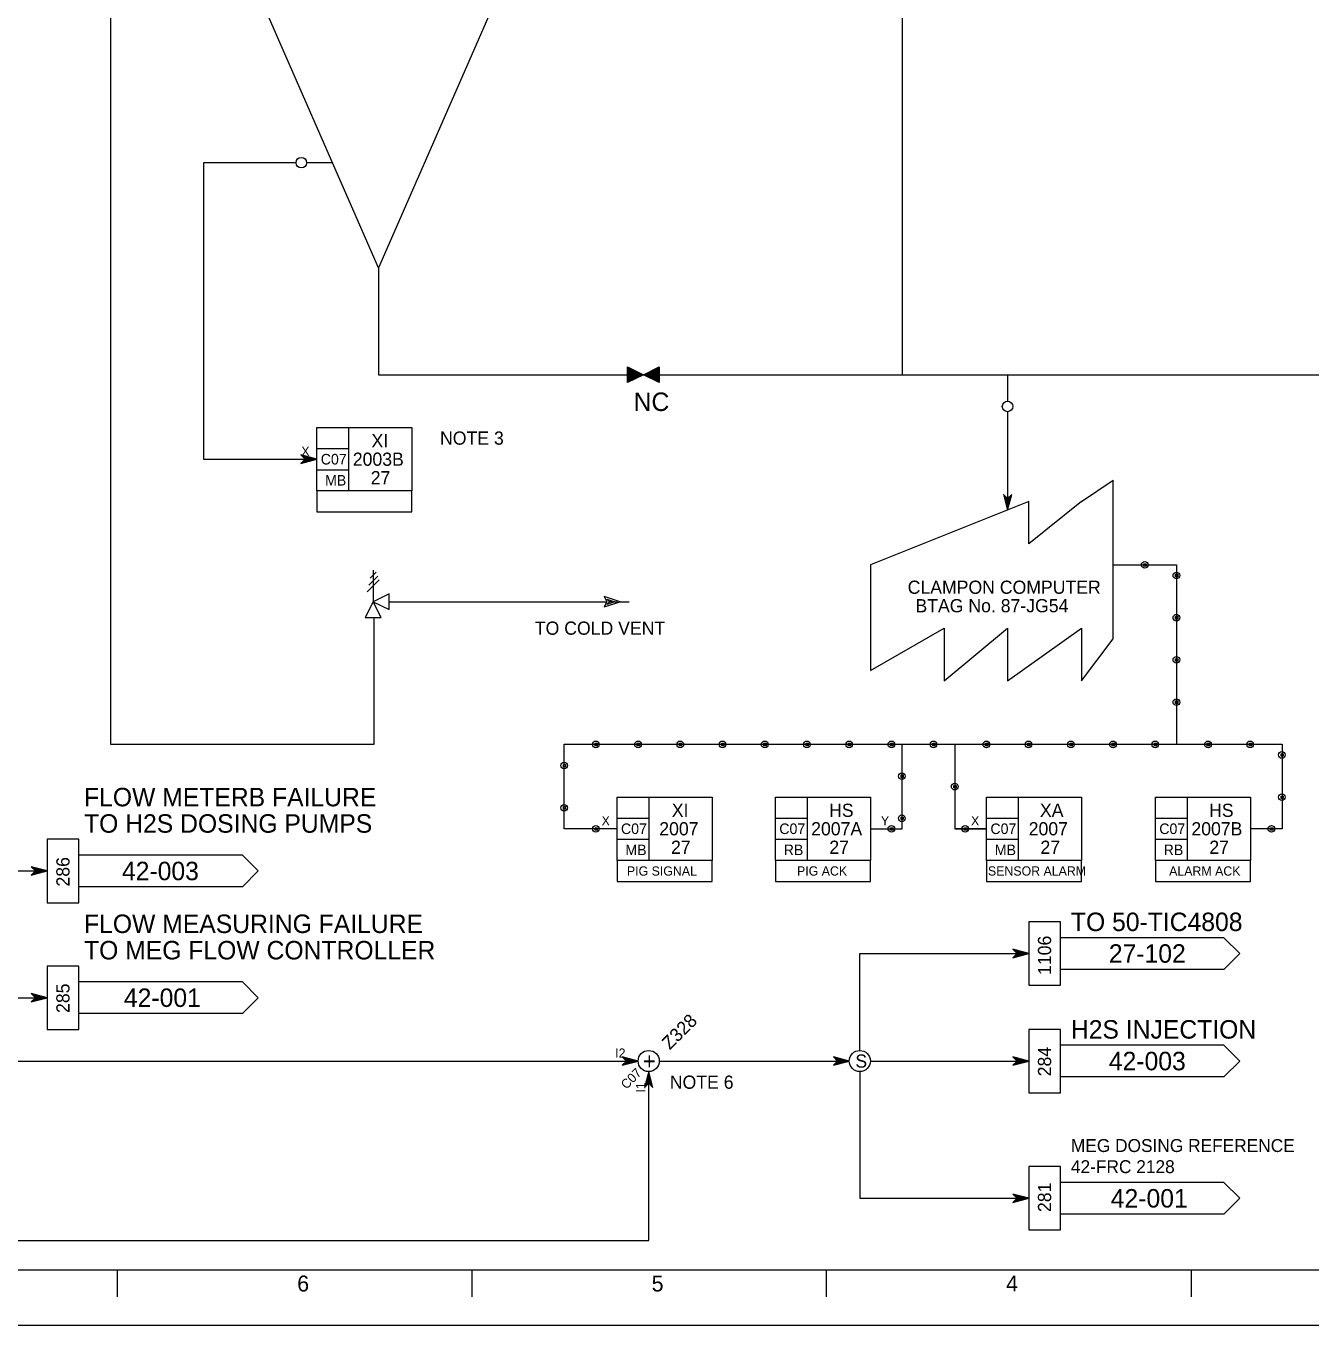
# Model space of a CAD drawing. Extents: x 0 to 841, y 0 to 594.
# Drawn here: x 402 to 645.5, y 0 to 246.1 of the extents above; entities that cross this region are included whole.
import ezdxf

# ---------------------------------------------------------------- set-up
doc = ezdxf.new("R2010")
doc.units = 0
for name, color, linetype in [('01-LIN-025-A', 7, 'Continuous'), ('09-LIN-050-B', 7, 'Continuous'), ('12-LIN-100-A', 7, 'Continuous'), ('15-LIN-025-PHAN', 7, 'Continuous'), ('16-LIN-035-WEBL', 7, 'Continuous'), ('30-PAT-025-A', 7, 'Continuous'), ('40-', 7, 'Continuous'), ('45-', 7, 'Continuous'), ('46-', 7, 'Continuous'), ('47-', 7, 'Continuous'), ('48-BOR-018', 7, 'Continuous'), ('49-LOG-UD', 7, 'Continuous'), ('50-REV-035-TRNG', 7, 'Continuous')]:
    doc.layers.add(name, color=color, linetype=linetype)

msp = doc.modelspace()

# ---------------------------------------------------------------- linework, layer by layer
at = {"layer": '01-LIN-025-A'}
for p, q in [((559.88, 96.13), (559.88, 96.13)), ((559.88, 96.13), (559.88, 96.13)), ((648.95, 10.38), (10.33, 10.38)), ((648.95, 10.38), (10.33, 10.38)), ((419.3, 10.38), (419.3, 5.35)), ((419.3, 10.38), (419.3, 5.35)), ((486.46, 10.38), (486.46, 5.35)), ((486.46, 10.38), (486.46, 5.35)), ((553.61, 10.38), (553.61, 5.35)), ((553.61, 10.38), (553.61, 5.35)), ((622.78, 10.37), (622.78, 5.35)), ((622.78, 10.37), (622.78, 5.35))]:
    msp.add_line(p, q, dxfattribs=at)
for points in [[(608, 144), (620, 144), (620, 110)], [(514, 94), (504, 94), (504, 110), (640, 110), (640, 94), (634, 94)], [(562, 94), (568, 94), (568, 110)], [(578, 110), (578, 94), (584, 94)]]:
    msp.add_lwpolyline(points, dxfattribs=at)
for points in [[(613.84, 144.2), (614.24, 144.2), (614.24, 143.73), (613.84, 143.73)], [(619.84, 142.2), (620.24, 142.2), (620.24, 141.73), (619.84, 141.73)], [(619.84, 134.2), (620.24, 134.2), (620.24, 133.73), (619.84, 133.73)], [(619.84, 126.2), (620.24, 126.2), (620.24, 125.73), (619.84, 125.73)], [(619.84, 118.2), (620.24, 118.2), (620.24, 117.73), (619.84, 117.73)], [(509.84, 110.2), (510.24, 110.2), (510.24, 109.73), (509.84, 109.73)], [(517.84, 110.2), (518.24, 110.2), (518.24, 109.73), (517.84, 109.73)], [(525.84, 110.2), (526.24, 110.2), (526.24, 109.73), (525.84, 109.73)], [(533.84, 110.2), (534.24, 110.2), (534.24, 109.73), (533.84, 109.73)], [(541.84, 110.2), (542.24, 110.2), (542.24, 109.73), (541.84, 109.73)], [(549.84, 110.2), (550.24, 110.2), (550.24, 109.73), (549.84, 109.73)], [(557.84, 110.2), (558.24, 110.2), (558.24, 109.73), (557.84, 109.73)], [(565.84, 110.2), (566.24, 110.2), (566.24, 109.73), (565.84, 109.73)], [(573.84, 110.2), (574.24, 110.2), (574.24, 109.73), (573.84, 109.73)], [(583.84, 110.2), (584.24, 110.2), (584.24, 109.73), (583.84, 109.73)], [(591.84, 110.2), (592.24, 110.2), (592.24, 109.73), (591.84, 109.73)], [(599.84, 110.2), (600.24, 110.2), (600.24, 109.73), (599.84, 109.73)], [(607.84, 110.2), (608.24, 110.2), (608.24, 109.73), (607.84, 109.73)], [(615.84, 110.2), (616.24, 110.2), (616.24, 109.73), (615.84, 109.73)], [(625.84, 110.2), (626.24, 110.2), (626.24, 109.73), (625.84, 109.73)], [(633.84, 110.2), (634.24, 110.2), (634.24, 109.73), (633.84, 109.73)], [(503.84, 106.2), (504.24, 106.2), (504.24, 105.73), (503.84, 105.73)], [(639.84, 108.2), (640.24, 108.2), (640.24, 107.73), (639.84, 107.73)], [(567.84, 104.2), (568.24, 104.2), (568.24, 103.73), (567.84, 103.73)], [(577.84, 102.2), (578.24, 102.2), (578.24, 101.73), (577.84, 101.73)], [(639.84, 100.2), (640.24, 100.2), (640.24, 99.73), (639.84, 99.73)], [(503.84, 98.2), (504.24, 98.2), (504.24, 97.73), (503.84, 97.73)], [(567.84, 96.2), (568.24, 96.2), (568.24, 95.73), (567.84, 95.73)], [(509.84, 94.2), (510.24, 94.2), (510.24, 93.73), (509.84, 93.73)], [(565.84, 94.2), (566.24, 94.2), (566.24, 93.73), (565.84, 93.73)], [(579.84, 94.2), (580.24, 94.2), (580.24, 93.73), (579.84, 93.73)], [(637.84, 94.2), (638.24, 94.2), (638.24, 93.73), (637.84, 93.73)]]:
    msp.add_lwpolyline(points, close=True, dxfattribs=at)
at = {"layer": '09-LIN-050-B'}
msp.add_lwpolyline([(0, 0), (841, 0), (841, 594), (0, 594)], close=True, dxfattribs=at)
msp.add_lwpolyline([(0, 0), (841, 0), (841, 594), (0, 594)], close=True, dxfattribs=at)
at = {"layer": '12-LIN-100-A'}
for p, q in [((516.09, 178.58), (516.09, 181.42)), ((516.09, 181.42), (518.92, 180)), ((518.92, 180), (516.09, 178.58)), ((516.17, 178.66), (516.17, 181.34)), ((516.17, 181.34), (518.76, 180)), ((518.76, 180), (516.17, 178.66)), ((516.24, 178.74), (516.24, 181.26)), ((516.24, 181.26), (518.61, 180)), ((518.61, 180), (516.24, 178.74)), ((516.32, 178.82), (516.32, 181.18)), ((516.32, 181.18), (518.53, 180)), ((518.53, 180), (516.32, 178.82)), ((516.4, 178.9), (516.4, 181.1)), ((516.4, 181.1), (518.37, 180)), ((518.45, 180), (516.4, 178.9)), ((516.48, 178.98), (516.48, 181.02)), ((516.48, 181.02), (518.29, 180)), ((518.37, 180), (516.48, 178.98)), ((516.56, 179.06), (516.56, 180.94)), ((516.56, 180.94), (518.21, 180)), ((518.29, 180), (516.56, 179.06)), ((516.64, 179.13), (516.64, 180.87)), ((516.64, 180.87), (518.13, 180)), ((518.21, 180), (516.64, 179.13)), ((516.72, 179.21), (516.72, 180.79)), ((516.72, 180.79), (518.06, 180)), ((518.13, 180), (516.72, 179.21)), ((516.8, 179.29), (516.8, 180.71)), ((516.8, 180.71), (517.98, 180)), ((518.06, 180), (516.8, 179.29)), ((516.87, 179.37), (516.87, 180.63)), ((516.87, 180.63), (517.9, 180)), ((516.87, 179.45), (516.95, 180.55)), ((517.98, 180), (516.87, 179.37)), ((517.9, 180), (516.87, 179.45)), ((516.95, 180.55), (517.74, 180)), ((516.95, 179.53), (516.95, 180.47)), ((516.95, 180.47), (517.66, 180)), ((517.74, 180), (516.95, 179.53)), ((517.66, 180), (516.95, 179.61)), ((516.95, 179.61), (517.03, 179.69)), ((517.03, 179.69), (517.03, 180.31)), ((517.03, 180.31), (517.5, 180)), ((517.11, 179.76), (517.11, 180.16)), ((517.11, 180.16), (517.35, 180)), ((517.5, 180), (517.11, 179.76)), ((517.43, 180), (517.19, 179.84)), ((517.19, 179.84), (517.19, 180)), ((517.19, 180), (517.27, 180)), ((517.35, 180), (517.43, 180)), ((518.29, 180), (518.29, 180)), ((518.53, 180), (518.37, 180)), ((518.37, 180), (518.45, 180)), ((518.61, 180), (518.53, 180)), ((518.76, 180), (518.61, 180)), ((518.92, 180), (518.76, 180)), ((521.91, 181.42), (519.08, 180)), ((519.08, 180), (521.91, 178.58)), ((521.83, 181.34), (519.16, 180)), ((519.16, 180), (521.83, 178.66)), ((521.76, 181.26), (519.24, 180)), ((519.24, 180), (521.76, 178.74)), ((521.68, 181.18), (519.31, 180)), ((519.31, 180), (521.68, 178.82)), ((519.39, 180), (521.44, 180.94)), ((521.44, 178.98), (519.39, 180)), ((521.28, 180.79), (519.47, 180)), ((519.47, 180), (521.2, 179.13)), ((521.2, 180.71), (519.55, 180)), ((519.55, 180), (521.13, 179.21)), ((521.13, 180.63), (519.63, 180)), ((519.63, 180), (521.05, 179.29)), ((521.05, 180.55), (519.71, 180)), ((519.71, 180), (520.97, 180.47)), ((520.97, 179.37), (519.71, 180)), ((520.89, 180.39), (519.79, 180)), ((519.79, 180), (520.89, 179.45)), ((519.94, 180), (519.87, 180)), ((519.87, 180), (520.73, 179.53)), ((520.81, 180.31), (519.94, 180)), ((520.73, 180.24), (520.02, 180)), ((520.02, 180), (520.65, 179.61)), ((520.18, 180), (520.1, 180)), ((520.1, 180), (520.57, 179.69)), ((520.65, 180.16), (520.18, 180)), ((520.57, 180.08), (520.26, 179.92)), ((520.26, 179.92), (520.5, 179.76)), ((520.5, 180), (520.42, 179.92)), ((520.5, 179.76), (520.5, 180)), ((520.57, 179.69), (520.57, 180.08)), ((520.65, 179.61), (520.65, 180.16)), ((520.73, 179.61), (520.73, 180.24)), ((520.81, 179.61), (520.81, 180.31)), ((520.89, 179.53), (520.89, 180.39)), ((520.97, 180.47), (520.97, 179.37)), ((521.05, 179.29), (521.05, 180.55)), ((521.13, 179.21), (521.13, 180.63)), ((521.2, 179.13), (521.2, 180.71)), ((521.44, 180.94), (521.28, 180.94)), ((521.28, 180.94), (521.36, 180.87)), ((521.28, 179.13), (521.28, 180.79)), ((521.36, 180.87), (521.36, 179.06)), ((521.44, 178.98), (521.44, 181.02)), ((521.44, 181.02), (521.44, 181.02)), ((521.44, 181.02), (521.52, 181.02)), ((521.52, 181.02), (521.52, 178.98)), ((521.6, 178.9), (521.6, 181.1)), ((521.68, 178.9), (521.68, 181.18)), ((521.76, 178.82), (521.76, 181.26)), ((521.83, 178.66), (521.83, 181.34)), ((521.91, 178.66), (521.91, 181.42)), ((520.73, 179.53), (520.73, 179.61)), ((520.89, 179.45), (520.81, 179.61)), ((520.97, 179.37), (520.89, 179.53)), ((521.36, 179.06), (521.28, 179.13)), ((521.6, 178.98), (521.44, 178.98)), ((521.68, 178.82), (521.6, 178.9)), ((521.76, 178.74), (521.68, 178.9)), ((521.83, 178.66), (521.76, 178.82)), ((521.83, 178.66), (521.83, 178.66)), ((521.91, 178.58), (521.91, 178.66)), ((602, 156), (608, 160)), ((608, 130), (608, 160)), ((592, 156), (562, 144)), ((602, 156), (592, 148)), ((592, 148), (592, 156)), ((562, 144), (562, 124)), ((562, 124), (576, 132)), ((576, 132), (576, 122)), ((576, 122), (588, 132)), ((588, 132), (588, 122)), ((588, 122), (602, 132)), ((602, 132), (602, 122)), ((602, 122), (608, 130))]:
    msp.add_line(p, q, dxfattribs=at)
for points in [[(519, 180), (516, 178.5), (516, 181.5), (519, 180)], [(519, 180), (522, 181.5), (522, 178.5), (519, 180)], [(467.8, 143.01), (467.8, 137.01)], [(468.94, 141.14), (466.67, 138.88)], [(468.65, 141.86), (466.96, 140.16)], [(468.37, 142.58), (467.24, 141.45)], [(467.8, 137.01), (466.3, 134.01), (469.3, 134.01), (467.8, 137.01), (470.8, 135.51), (470.8, 138.51), (467.8, 137.01)]]:
    msp.add_lwpolyline(points, dxfattribs=at)
for centre in [(613.98, 143.98), (619.98, 141.98), (619.98, 133.98), (619.98, 125.98), (619.98, 117.98), (509.98, 109.98), (517.98, 109.98), (525.98, 109.98), (533.98, 109.98), (541.98, 109.98), (549.98, 109.98), (557.98, 109.98), (565.98, 109.98), (573.98, 109.98), (583.98, 109.98), (591.98, 109.98), (599.98, 109.98), (607.98, 109.98), (615.98, 109.98), (625.98, 109.98), (633.98, 109.98), (639.98, 107.98), (503.98, 105.98), (567.98, 103.98), (577.98, 101.98), (503.98, 97.98), (639.98, 99.98), (567.98, 95.98), (509.98, 93.98), (565.98, 93.98), (579.98, 93.98), (637.98, 93.98)]:
    msp.add_circle(centre, 0.63, dxfattribs=at)
at = {"layer": '15-LIN-025-PHAN'}
for p, q in [((468.77, 200.24), (437.27, 272.24)), ((500.27, 272.24), (468.77, 200.24))]:
    msp.add_line(p, q, dxfattribs=at)
at = {"layer": '16-LIN-035-WEBL'}
msp.add_line((468.77, 200.24), (468.77, 200.24), dxfattribs=at)
at = {"layer": '30-PAT-025-A'}
for p, q in [((514.58, 137.01), (511.58, 138.01)), ((511.58, 138.01), (512.08, 137.01)), ((512.08, 137.01), (511.58, 136.01)), ((511.58, 136.01), (514.58, 137.01)), ((512.08, 137.51), (513.58, 137.01)), ((512.58, 137.01), (512.08, 137.51)), ((513.58, 137.01), (512.08, 136.51)), ((512.08, 136.51), (512.58, 137.01)), ((513.08, 137.01), (512.58, 137.01)), ((513.58, 137.01), (514.08, 137.01))]:
    msp.add_line(p, q, dxfattribs=at)
at = {"layer": '40-'}
for p, q in [((418, 380), (418, 110)), ((568, 270), (568, 180)), ((468.77, 200.24), (468.77, 180)), ((468.77, 180), (568, 180)), ((568, 180), (588, 180)), ((588, 180), (716, 180)), ((470.79, 137.01), (512.08, 137.01)), ((514.58, 137.01), (516.29, 137.01)), ((468, 110), (468, 134)), ((418, 110), (468, 110))]:
    msp.add_line(p, q, dxfattribs=at)
at = {"layer": '46-'}
for p, q in [((457.1, 164), (454.1, 164.8)), ((454.1, 164.8), (454.9, 164)), ((454.9, 164), (454.1, 163.2)), ((454.1, 163.2), (457.1, 164)), ((456.7, 164), (454.5, 164.6)), ((454.5, 164.6), (455.1, 164)), ((455.1, 164), (454.5, 163.4)), ((454.5, 163.4), (456.7, 164)), ((456.3, 164), (454.9, 164.4)), ((454.9, 164.4), (455.3, 164)), ((455.3, 164), (454.9, 163.6)), ((454.9, 163.6), (456.3, 164)), ((455.9, 164), (455.3, 164.2)), ((455.3, 164.2), (455.5, 164)), ((455.5, 164), (455.3, 163.8)), ((455.3, 163.8), (455.9, 164)), ((588, 156.54), (587.2, 157.34)), ((587.2, 157.34), (588, 154.34)), ((588, 156.34), (587.4, 156.94)), ((587.4, 156.94), (588, 154.74)), ((588, 156.14), (587.6, 156.54)), ((587.6, 156.54), (588, 155.14)), ((588, 155.94), (587.8, 156.14)), ((587.8, 156.14), (588, 155.54)), ((588, 154.34), (588.8, 157.34)), ((588.8, 157.34), (588, 156.54)), ((588, 154.74), (588.6, 156.94)), ((588.6, 156.94), (588, 156.34)), ((588, 155.14), (588.4, 156.54)), ((588.4, 156.54), (588, 156.14)), ((588, 155.54), (588.2, 156.14)), ((588.2, 156.14), (588, 155.94)), ((584, 94), (578, 94)), ((406, 86), (403, 86.8)), ((403, 86.8), (403.8, 86)), ((405.6, 86), (403.4, 86.6)), ((403.4, 86.6), (404, 86)), ((405.2, 86), (403.8, 86.4)), ((403.8, 86.4), (404.2, 86)), ((404.8, 86), (404.2, 86.2)), ((404.2, 86.2), (404.4, 86)), ((403.8, 86), (403, 85.2)), ((403, 85.2), (406, 86)), ((404, 86), (403.4, 85.4)), ((403.4, 85.4), (405.6, 86)), ((404.2, 86), (403.8, 85.6)), ((403.8, 85.6), (405.2, 86)), ((404.4, 86), (404.2, 85.8)), ((404.2, 85.8), (404.8, 86)), ((592, 70.37), (589, 71.17)), ((589, 71.17), (589.8, 70.37)), ((589.8, 70.37), (589, 69.57)), ((589, 69.57), (592, 70.37)), ((591.6, 70.37), (589.4, 70.97)), ((589.4, 70.97), (590, 70.37)), ((590, 70.37), (589.4, 69.77)), ((589.4, 69.77), (591.6, 70.37)), ((591.2, 70.37), (589.8, 70.77)), ((589.8, 70.77), (590.2, 70.37)), ((590.2, 70.37), (589.8, 69.97)), ((589.8, 69.97), (591.2, 70.37)), ((590.8, 70.37), (590.2, 70.57)), ((590.2, 70.57), (590.4, 70.37)), ((590.4, 70.37), (590.2, 70.17)), ((590.2, 70.17), (590.8, 70.37)), ((406, 62), (403, 62.8)), ((403, 62.8), (403.8, 62)), ((403.8, 62), (403, 61.2)), ((403, 61.2), (406, 62)), ((405.6, 62), (403.4, 62.6)), ((403.4, 62.6), (404, 62)), ((404, 62), (403.4, 61.4)), ((403.4, 61.4), (405.6, 62)), ((405.2, 62), (403.8, 62.4)), ((403.8, 62.4), (404.2, 62)), ((404.2, 62), (403.8, 61.6)), ((403.8, 61.6), (405.2, 62)), ((404.8, 62), (404.2, 62.2)), ((404.2, 62.2), (404.4, 62)), ((404.4, 62), (404.2, 61.8)), ((404.2, 61.8), (404.8, 62)), ((518, 50), (515, 50.8)), ((515, 50.8), (515.8, 50)), ((515.8, 50), (515, 49.2)), ((515, 49.2), (518, 50)), ((517.6, 50), (515.4, 50.6)), ((515.4, 50.6), (516, 50)), ((516, 50), (515.4, 49.4)), ((515.4, 49.4), (517.6, 50)), ((517.2, 50), (515.8, 50.4)), ((515.8, 50.4), (516.2, 50)), ((516.2, 50), (515.8, 49.6)), ((515.8, 49.6), (517.2, 50)), ((516.8, 50), (516.2, 50.2)), ((516.2, 50.2), (516.4, 50)), ((516.4, 50), (516.2, 49.8)), ((516.2, 49.8), (516.8, 50)), ((558, 50), (555, 50.8)), ((555, 50.8), (555.8, 50)), ((555.8, 50), (555, 49.2)), ((555, 49.2), (558, 50)), ((557.6, 50), (555.4, 50.6)), ((555.4, 50.6), (556, 50)), ((556, 50), (555.4, 49.4)), ((555.4, 49.4), (557.6, 50)), ((557.2, 50), (555.8, 50.4)), ((555.8, 50.4), (556.2, 50)), ((556.2, 50), (555.8, 49.6)), ((555.8, 49.6), (557.2, 50)), ((556.8, 50), (556.2, 50.2)), ((556.2, 50.2), (556.4, 50)), ((556.4, 50), (556.2, 49.8)), ((556.2, 49.8), (556.8, 50)), ((592, 50), (589, 50.8)), ((589, 50.8), (589.8, 50)), ((589.8, 50), (589, 49.2)), ((589, 49.2), (592, 50)), ((591.6, 50), (589.4, 50.6)), ((589.4, 50.6), (590, 50)), ((590, 50), (589.4, 49.4)), ((589.4, 49.4), (591.6, 50)), ((591.2, 50), (589.8, 50.4)), ((589.8, 50.4), (590.2, 50)), ((590.2, 50), (589.8, 49.6)), ((589.8, 49.6), (591.2, 50)), ((590.8, 50), (590.2, 50.2)), ((590.2, 50.2), (590.4, 50)), ((590.4, 50), (590.2, 49.8)), ((590.2, 49.8), (590.8, 50)), ((520, 48), (519.2, 45)), ((520, 47.6), (519.4, 45.4)), ((520, 47.2), (519.6, 45.8)), ((520, 46.8), (519.8, 46.2)), ((520.8, 45), (520, 48)), ((520.6, 45.4), (520, 47.6)), ((520.4, 45.8), (520, 47.2)), ((520.2, 46.2), (520, 46.8)), ((519.2, 45), (520, 45.8)), ((519.4, 45.4), (520, 46)), ((519.6, 45.8), (520, 46.2)), ((519.8, 46.2), (520, 46.4)), ((520, 46.4), (520.2, 46.2)), ((520, 46.2), (520.4, 45.8)), ((520, 46), (520.6, 45.4)), ((520, 45.8), (520.8, 45)), ((592, 24), (589, 24.8)), ((589, 24.8), (589.8, 24)), ((589.8, 24), (589, 23.2)), ((589, 23.2), (592, 24)), ((591.6, 24), (589.4, 24.6)), ((589.4, 24.6), (590, 24)), ((590, 24), (589.4, 23.4)), ((589.4, 23.4), (591.6, 24)), ((591.2, 24), (589.8, 24.4)), ((589.8, 24.4), (590.2, 24)), ((590.2, 24), (589.8, 23.6)), ((589.8, 23.6), (591.2, 24)), ((590.8, 24), (590.2, 24.2)), ((590.2, 24.2), (590.4, 24)), ((590.4, 24), (590.2, 23.8)), ((590.2, 23.8), (590.8, 24))]:
    msp.add_line(p, q, dxfattribs=at)
for points in [[(453.17, 220.16), (435.64, 220.16), (435.64, 164), (457.1, 164)], [(588, 173), (588, 154.34)], [(380, 84), (380, 62), (406, 62)], [(382, 86), (406, 86)], [(142, 72), (300, 72), (300, 50), (518, 50)], [(560, 52), (560, 70.37)], [(560, 70.37), (592, 70.37)], [(522, 50), (554, 50), (554, 50), (558, 50)], [(562, 50), (592, 50)], [(142, 16), (440, 16), (440, 16), (520, 16), (520, 48)], [(560, 48), (560, 24), (592, 24)]]:
    msp.add_lwpolyline(points, dxfattribs=at)
at = {"layer": '47-'}
for p, q in [((460.17, 220.16), (455.17, 220.16)), ((588, 180), (588, 175))]:
    msp.add_line(p, q, dxfattribs=at)
for centre in [(454.17, 220.16), (588, 174)]:
    msp.add_circle(centre, 1, dxfattribs=at)
at = {"layer": '48-BOR-018'}
for p, q in [((457.1, 170), (475.1, 170)), ((457.1, 158), (457.1, 170)), ((463.1, 170), (463.1, 158)), ((475.1, 170), (475.1, 158)), ((457.1, 166), (463.1, 166)), ((457.1, 162), (463.1, 162)), ((475.1, 158), (457.1, 158)), ((457.1, 158), (457.1, 154)), ((475.1, 154), (475.1, 158)), ((457.1, 154), (475.1, 154)), ((514, 100), (532, 100)), ((514, 88), (514, 100)), ((520, 100), (520, 88)), ((532, 100), (532, 88)), ((544, 100), (562, 100)), ((544, 88), (544, 100)), ((550, 100), (550, 88)), ((562, 100), (562, 88)), ((584, 100), (602, 100)), ((584, 88), (584, 100)), ((590, 100), (590, 88)), ((602, 100), (602, 88)), ((616, 100), (634, 100)), ((616, 88), (616, 100)), ((622, 100), (622, 88)), ((634, 100), (634, 88)), ((514, 96), (520, 96)), ((544, 96), (550, 96)), ((584, 96), (590, 96)), ((616, 96), (622, 96)), ((514, 92), (520, 92)), ((544, 92), (550, 92)), ((584, 92), (590, 92)), ((616, 92), (622, 92)), ((532, 88), (514, 88)), ((514, 88), (514, 84)), ((532, 84), (532, 88)), ((562, 88), (544, 88)), ((544, 88), (544, 84)), ((562, 84), (562, 88)), ((602, 88), (584, 88)), ((584, 88), (584, 84)), ((602, 84), (602, 88)), ((634, 88), (616, 88)), ((616, 88), (616, 84)), ((634, 84), (634, 88)), ((514, 84), (532, 84)), ((544, 84), (562, 84)), ((584, 84), (602, 84)), ((616, 84), (634, 84))]:
    msp.add_line(p, q, dxfattribs=at)
for centre in [(520, 50), (560, 50)]:
    msp.add_circle(centre, 2, dxfattribs=at)
at = {"layer": '49-LOG-UD'}
for p, q in [((406, 92), (406, 80)), ((412, 92), (406, 92)), ((412, 80), (412, 92)), ((443, 89), (412, 89)), ((443, 89), (446, 86)), ((446, 86), (443, 83)), ((443, 83), (412, 83)), ((406, 80), (412, 80)), ((592, 76.37), (592, 64.37)), ((598, 76.37), (592, 76.37)), ((598, 64.37), (598, 76.37)), ((629, 73.37), (598, 73.37)), ((629, 73.37), (632, 70.37)), ((632, 70.37), (629, 67.37)), ((406, 68), (406, 56)), ((412, 68), (406, 68)), ((412, 56), (412, 68)), ((629, 67.37), (598, 67.37)), ((443, 65), (412, 65)), ((443, 65), (446, 62)), ((592, 64.37), (598, 64.37)), ((446, 62), (443, 59)), ((443, 59), (412, 59)), ((406, 56), (412, 56)), ((592, 56), (592, 44)), ((598, 56), (592, 56)), ((598, 44), (598, 56)), ((629, 53), (598, 53)), ((629, 53), (632, 50)), ((632, 50), (629, 47)), ((629, 47), (598, 47)), ((592, 44), (598, 44)), ((592, 30), (592, 18)), ((598, 30), (592, 30)), ((598, 18), (598, 30)), ((629, 27), (598, 27)), ((629, 27), (632, 24)), ((632, 24), (629, 21)), ((629, 21), (598, 21)), ((592, 18), (598, 18))]:
    msp.add_line(p, q, dxfattribs=at)

# ---------------------------------------------------------------- texts
at = {"layer": '01-LIN-025-A'}
msp.add_text('Z328', height=2.5, rotation=45, dxfattribs=at).set_placement((524, 52))
for s, p in [('6', (453.4, 6.35)), ('6', (453.4, 6.35)), ('5', (520.56, 6.35)), ('5', (520.56, 6.35)), ('4', (587.72, 6.35)), ('4', (587.72, 6.35))]:
    msp.add_text(s, height=3.02, dxfattribs=at).set_placement(p)
at = {"layer": '12-LIN-100-A'}
for s, height, p in [('NC', 3.5, (517.14, 173.13)), ('NOTE 3', 2.5, (480.46, 166.75)), (' CLAMPON COMPUTER ', 2.5, (568.14, 138.5)), ('BTAG No. 87-JG54', 2.5, (570.54, 135)), ('TO COLD VENT', 2.5, (498.42, 130.75)), ('+', 3.2, (518.87, 48.4)), ('NOTE 6', 2.5, (524, 44.75))]:
    msp.add_text(s, height=height, dxfattribs=at).set_placement(p)
at = {"layer": '45-'}
for s, p in [('X', (454.17, 164.63)), ('X', (511.07, 94.63)), ('Y', (564, 94.63)), ('X', (581.07, 94.63)), ('I2', (513.64, 50.63))]:
    msp.add_text(s, height=1.75, dxfattribs=at).set_placement(p)
msp.add_text('I1', height=1.75, rotation=90, dxfattribs=at).set_placement((519.37, 44.02))
at = {"layer": '49-LOG-UD'}
for s, height, p in [('FLOW METERB FAILURE', 3.5, (413, 98.25)), ('TO H2S DOSING PUMPS', 3.5, (413, 93.25)), ('42-003', 3.5, (420.19, 84.25)), ('FLOW MEASURING FAILURE', 3.5, (413, 74.25)), ('TO 50-TIC4808', 3.5, (600, 74.62)), ('TO MEG FLOW CONTROLLER', 3.5, (413, 69.25)), ('27-102', 3.5, (607.19, 68.62)), ('42-001', 3.5, (420.56, 60.25)), ('H2S INJECTION', 3.5, (600, 54.25)), ('42-003', 3.5, (607.19, 48.25)), ('MEG DOSING REFERENCE', 2.45, (600, 32.77)), ('42-FRC 2128', 2.45, (600, 28.77)), ('42-001', 3.5, (607.56, 22.25))]:
    msp.add_text(s, height=height, dxfattribs=at).set_placement(p)
for s, p in [('286', (410.25, 83.06)), ('1106', (596.25, 66.31)), ('285', (410.25, 59.11)), ('284', (596.25, 47.11)), ('281', (596.25, 21.4))]:
    msp.add_text(s, height=2.5, rotation=90, dxfattribs=at).set_placement(p)
at = {"layer": '50-REV-035-TRNG'}
for s, height, p in [('XI', 2.5, (467.47, 166.25)), ('C07', 2, (457.86, 163)), ('2003B', 2.5, (463.93, 162.75)), ('MB', 2, (458.68, 159)), ('27', 2.5, (467.33, 159.25)), ('XI', 2.5, (524.37, 96.25)), ('HS', 2.5, (554.18, 96.25)), ('XA', 2.5, (594.13, 96.25)), ('HS', 2.5, (626.18, 96.25)), ('C07', 2, (514.75, 93)), ('2007', 2.5, (522, 92.75)), ('C07', 2, (544.75, 93)), ('2007A', 2.5, (550.78, 92.75)), ('C07', 2, (584.75, 93)), ('2007', 2.5, (592, 92.75)), ('C07', 2, (616.75, 93)), ('2007B', 2.5, (622.83, 92.75)), ('27', 2.5, (524.23, 89.25)), ('27', 2.5, (554.23, 89.25)), ('27', 2.5, (594.23, 89.25)), ('27', 2.5, (626.23, 89.25)), ('MB', 2, (515.58, 89)), ('RB', 2, (545.58, 89)), ('MB', 2, (585.58, 89)), ('RB', 2, (617.58, 89)), ('PIG SIGNAL', 1.75, (515.87, 85.12)), ('PIG ACK', 1.75, (548.1, 85.13)), ('SENSOR ALARM', 1.7496, (584.28, 85.13)), ('ALARM ACK', 1.75, (618.61, 85.12)), ('S', 2.5, (559.16, 48.75))]:
    msp.add_text(s, height=height, dxfattribs=at).set_placement(p)
msp.add_text('C07', height=1.75, rotation=45, dxfattribs=at).set_placement((515.77, 44.54))

doc.saveas('drawing.dxf')
